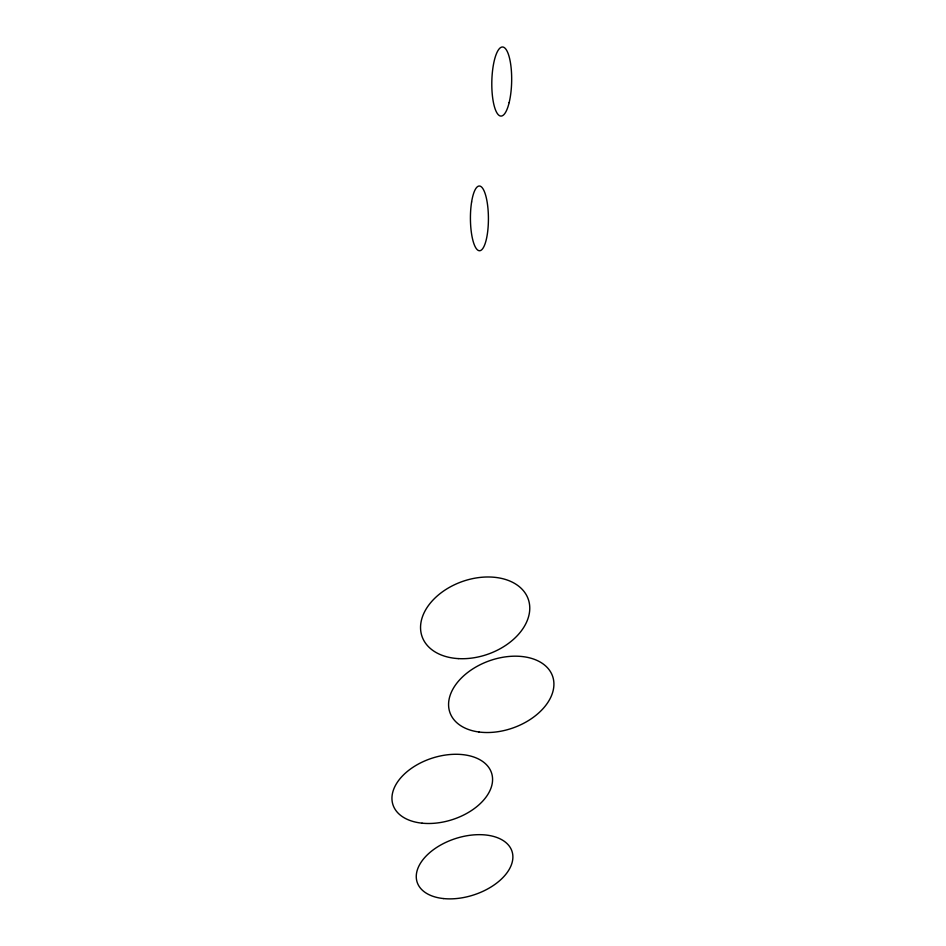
<?xml version="1.0" encoding="UTF-8"?>
<svg xmlns="http://www.w3.org/2000/svg" width="946" height="946" viewBox="0 0 946 946"><rect width="100%" height="100%" fill="white"/><g stroke="black" fill="none" stroke-linecap="round" stroke-linejoin="round"><path stroke-width="1.42" d="M443.556 898.57A49.902 29.633 -18 0 0 512.756 854.735A49.902 29.633 -18 0 0 437.371 847.001A49.902 29.633 -18 0 0 443.556 898.57M478.983 732.003A54.454 35.581 -19.6 0 0 553.717 681.002A54.454 35.581 -19.6 0 0 471.037 670.064A54.454 35.581 -19.6 0 0 478.983 732.003M422.07 823.174A51.794 32.353 -17.7 0 0 492.263 775.815A51.794 32.353 -17.7 0 0 412.456 767.632A51.794 32.353 -17.7 0 0 422.07 823.174M458.254 658.605A56.299 38.538 -19.4 0 0 528.578 600.142A56.299 38.538 -19.4 0 0 438.625 594.786A56.299 38.538 -19.4 0 0 458.254 658.605M509.149 102.617A34.541 9.909 -88.7 0 0 503.792 47.312A34.541 9.909 -88.7 0 0 492.298 94.695A34.541 9.909 -88.7 0 0 509.149 102.617M471.616 201.936A32.365 8.999 89.8 0 0 479.409 250.737A32.365 8.999 89.8 0 0 487.202 202.444A32.365 8.999 89.8 0 0 471.616 201.936"/></g></svg>
